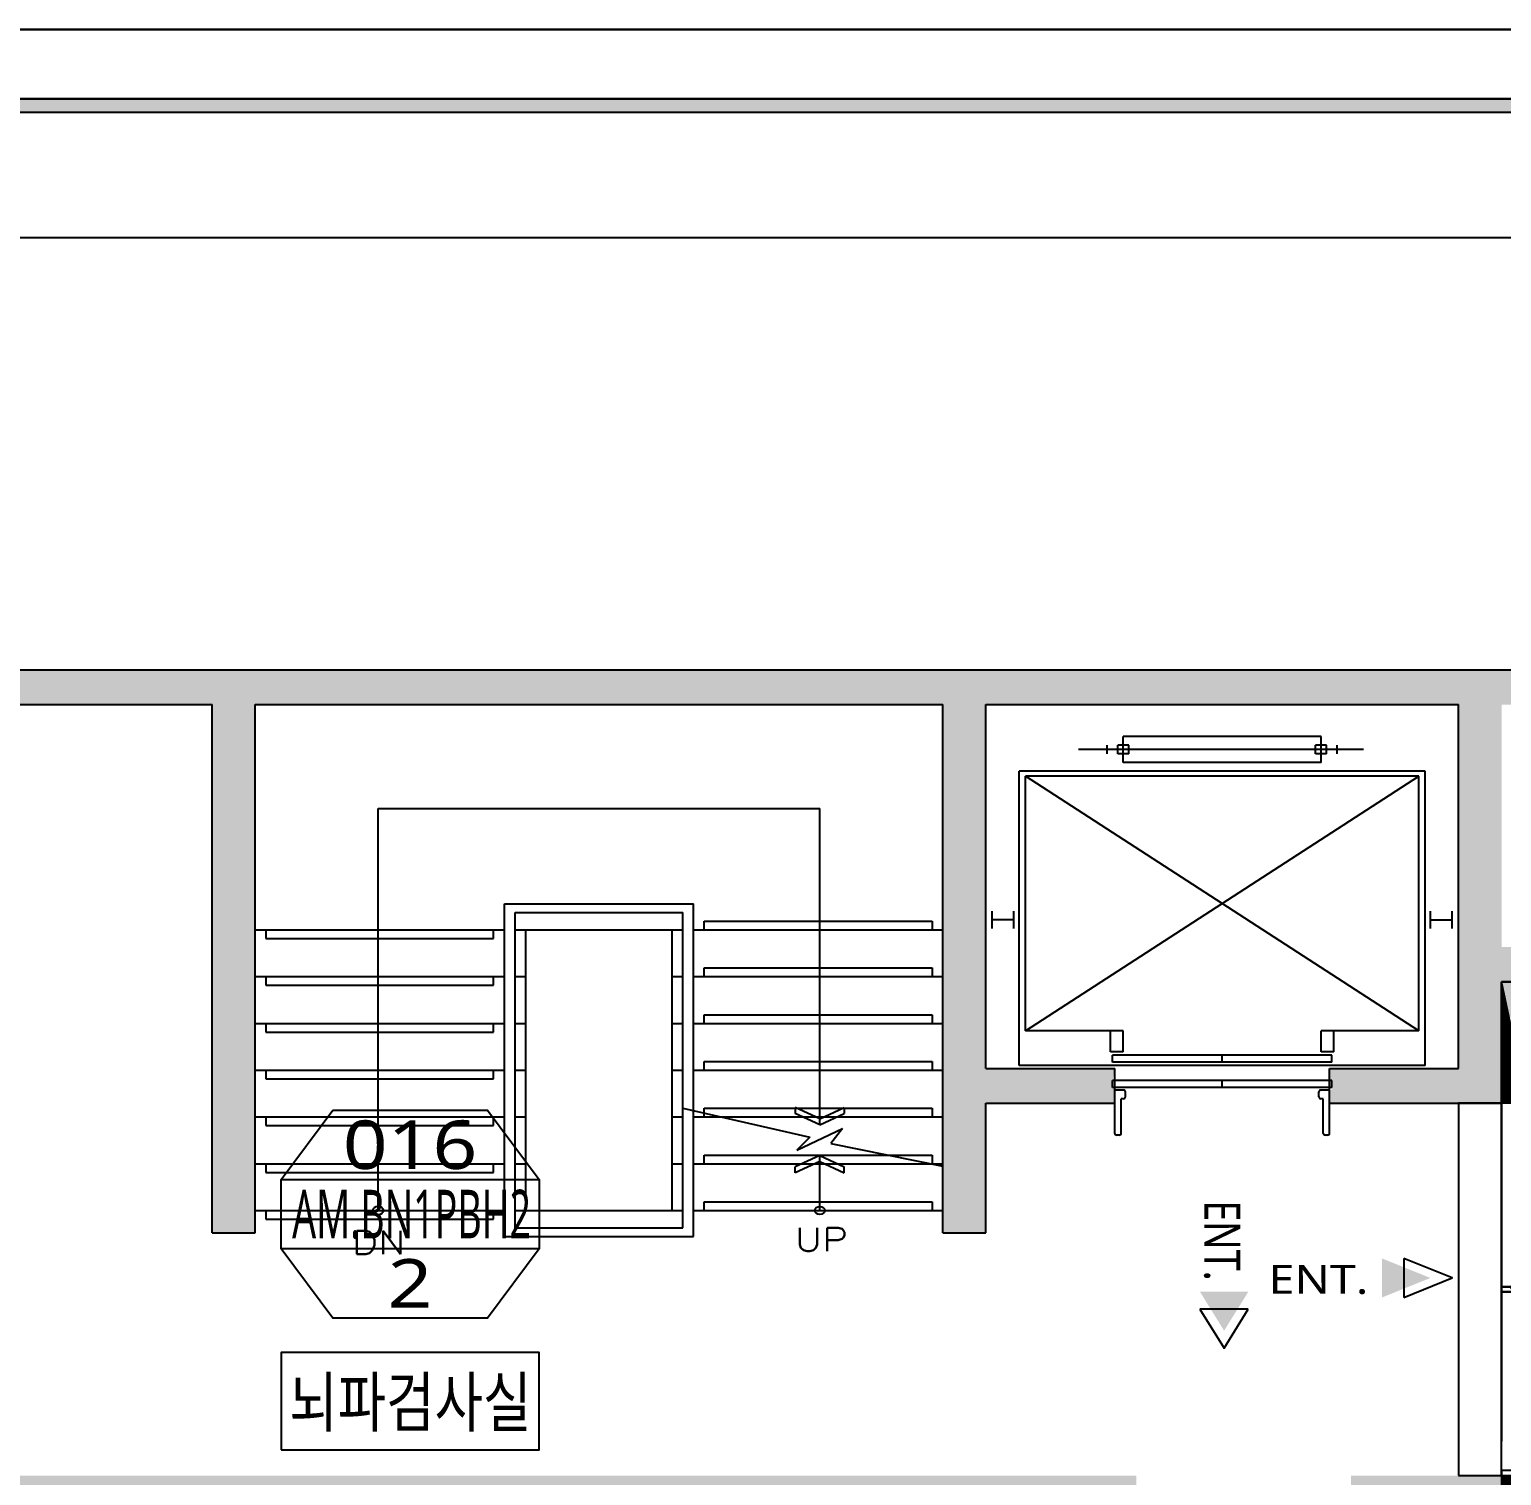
# Model space of a CAD drawing. Extents: x 11551484 to 2613213153046, y -2602833546311 to 14142.
# Drawn here: x 1301397559528 to 1302173404228, y -1300939461272 to -1300177380088 of the extents above; entities that cross this region are included whole.
import ezdxf
from ezdxf.enums import TextEntityAlignment as Align

# ---------------------------------------------------------------- set-up
doc = ezdxf.new("R2010")
doc.units = 0
doc.header["$LTSCALE"] = 1000
doc.header["$MEASUREMENT"] = 0
doc.linetypes.add('DH-HID2', pattern=[1.2000000000000002, 0.8, -0.4])
doc.layers.get('0').update_dxf_attribs({"linetype": 'CONTINUOUS'})
doc.layers.get('DEFPOINTS').update_dxf_attribs({"linetype": 'CONTINUOUS'})
for name, color, linetype in [('03-TEXT', 3, 'CONTINUOUS'), ('1.천장.벽체선(내벽)', 3, 'CONTINUOUS'), ('2CONTINUOUS', 2, 'CONTINUOUS'), ('8.패턴선', 8, 'CONTINUOUS'), ('C-WIN', 4, 'CONTINUOUS'), ('CO-DO-FR', 7, 'CONTINUOUS'), ('CO-DOOR', 8, 'CONTINUOUS'), ('CORE', 7, 'CONTINUOUS'), ('DVM_FLOOR', 2, 'CONTINUOUS'), ('DVM_INOUT_MARK', 2, 'CONTINUOUS'), ('DVM_INOUT_NAME', 7, 'CONTINUOUS'), ('ELEV', 7, 'CONTINUOUS'), ('F-SYM', 7, 'CONTINUOUS'), ('FINISH', 6, 'CONTINUOUS'), ('FORM(YOURNAME)-11', 1, 'CONTINUOUS'), ('wall', 3, 'CONTINUOUS')]:
    doc.layers.add(name, color=color, linetype=linetype)
doc.styles.add('DVM_DEFAULT', font='malgun.ttf')
doc.styles.add('ROMANS', font='romans')
doc.styles.add('YOURNAME', font='HY울릉도M.TTF')
doc.styles.add('맑은 고딕', font='malgun.ttf')

# ---------------------------------------------------------------- blocks, each defined once
blk = doc.blocks.new('FORM-PLAN')
at = {"layer": 'FORM(YOURNAME)-11'}
h = blk.add_hatch(color=256, dxfattribs=at)
h.dxf.hatch_style = 1
h.paths.add_polyline_path([(-71444.19472955167, 55115.20299354196), (10555.80527044833, 55115.20299354196), (10555.80527044833, 54915.20299354196), (-71444.19472955167, 54915.20299354196)])
h.paths.add_polyline_path([(-71444.19472955167, -2084.797006458044), (10555.80527044833, -2084.797006458044), (10555.80527044833, -2284.797006458044), (-71444.19472955167, -2284.797006458044)])
at = {"layer": 'DEFPOINTS', "color": 158}
blk.add_lwpolyline([(-71444.19472955167, -2284.797006458044), (10555.80527044833, -2284.797006458044), (10555.80527044833, 55115.20299354196), (-71444.19472955167, 55115.20299354196)], close=True, dxfattribs=at)
at = {"layer": 'DEFPOINTS'}
blk.add_lwpolyline([(-69444.19472955167, 53115.20299354196), (-64.19472955167294, 53115.20299354196), (-64.19472955167294, 1215.202993541956), (-69444.19472955167, 1215.202993541956)], close=True, dxfattribs=at)
at = {"layer": 'FORM(YOURNAME)-11', "color": 250}
blk.add_lwpolyline([(-72444.19472955167, -3284.797006458044), (11555.80527044833, -3284.797006458044), (11555.80527044833, 56115.20299354196), (-72444.19472955167, 56115.20299354196)], close=True, dxfattribs=at)
at = {"layer": 'FORM(YOURNAME)-11'}
blk.add_lwpolyline([(-71444.19472955167, 55115.20299354196), (10555.80527044833, 55115.20299354196), (10555.80527044833, 54915.20299354196), (-71444.19472955167, 54915.20299354196)], close=True, dxfattribs=at)
at = {"layer": 'FORM(YOURNAME)-11', "color": 3, "style": 'YOURNAME'}
for tag, height, p in [('1', 450.5000000000001, (9905.305270452052, 18187.70299354196)), ('2', 450.5000000000001, (9905.305270452052, 17544.13156496733)), ('3', 450.5000000000001, (9905.305270452052, 16256.98870782554)), ('4', 450.5000000000001, (9905.305270452052, 14326.27442210913)), ('5', 514.8571428571429, (9905.305270452052, 12009.41727925837)), ('6', 514.8571428571429, (9905.305270452052, 9756.91727925837)), ('7', 514.8571428571429, (9905.305270452052, 7504.41727925837)), ('8', 514.8571428571429, (9905.305270452052, 5251.91727925837)), ('9', 514.8571428571429, (9905.305270452052, 2999.41727925837)), ('10', 514.8571428571429, (5655.016930028796, 811.274422109127)), ('11', 514.8571428571429, (9905.305270452052, 746.9172792583704)), ('12', 514.8571428571429, (5655.016930028796, -1441.225577890873)), ('13', 514.8571428571429, (9905.305270452052, -1441.225577890873))]:
    blk.add_attdef(tag, text='', height=height, dxfattribs=at).set_placement(p, align=Align.MIDDLE_RIGHT)
blk = doc.blocks.new('flooor')
at = {"layer": '8.패턴선', "ltscale": 30}
h = blk.add_hatch(color=256, dxfattribs=at)
h.dxf.hatch_style = 1
h.paths.add_polyline_path([(11507656.7974163, -14172891.8045588), (11491856.7974163, -14172891.8045588), (11491856.7974163, -14188496.8045588), (11492056.79741629, -14188496.8045588), (11492056.7974163, -14187881.8045588), (11492216.7974163, -14187881.8045588), (11492216.7974163, -14187096.8045588), (11492056.7974163, -14187096.8045588), (11492056.7974163, -14177741.8045588), (11494956.7974163, -14177741.8045588), (11494956.7974163, -14177541.8045588), (11492056.7974163, -14177541.8045588), (11492056.7974163, -14173091.8045588), (11494756.7974163, -14173091.8045588), (11494756.79741629, -14176541.8045588), (11494956.79741629, -14176541.8045588), (11494956.7974163, -14173091.8045588), (11500056.79741629, -14173091.8045588), (11500056.7974163, -14176141.8045588), (11500256.7974163, -14176141.8045588), (11500256.79741629, -14173091.8045588), (11503456.79741629, -14173091.8045588), (11503456.7974163, -14176141.8045588), (11503656.7974163, -14176141.8045588), (11503656.7974163, -14175391.8045588), (11504256.7974163, -14175391.80455879), (11504256.7974163, -14175302.32121792), (11504246.7974163, -14175302.32121792), (11504246.7974163, -14175262.32121792), (11504256.7974163, -14175191.8045588), (11503656.79741629, -14175191.8045588), (11503656.7974163, -14173091.8045588), (11505856.7974163, -14173091.8045588), (11505856.7974163, -14175191.8045588), (11505256.7974163, -14175191.8045588), (11505256.7974163, -14175262.32121792), (11505266.7974163, -14175262.32121792), (11505266.7974163, -14175316.8045588), (11505256.7974163, -14175316.8045588), (11505256.7974163, -14175391.8045588), (11506056.79741629, -14175391.8045588), (11506056.7974163, -14174896.8045588), (11509204.79741629, -14174896.8045588), (11509204.79741629, -14174491.8045588), (11506056.7974163, -14174491.8045588), (11506056.7974163, -14173091.8045588), (11507656.7974163, -14173091.8045588)])
h.paths.add_polyline_path([(11499856.7974163, -14177741.8045588), (11504356.7974163, -14177741.8045588), (11504356.7974163, -14177541.8045588), (11499106.7974163, -14177541.8045588), (11499106.7974163, -14177566.8045588), (11499106.7974163, -14177716.8045588), (11499106.7974163, -14177741.8045588), (11499106.7974163, -14177991.8045588), (11499856.7974163, -14177991.8045588)], flags=17)
h.paths.add_polyline_path([(11506136.79741629, -14177541.8045588), (11505856.79741629, -14177541.8045588), (11505356.7974163, -14177541.8045588), (11505356.7974163, -14177741.8045588), (11505356.7974163, -14178051.8045588), (11506136.79741629, -14178051.8045588)], flags=17)
h.paths.add_polyline_path([(11512534.7974163, -14172891.8045588), (11511656.7974163, -14172891.8045588), (11511656.7974163, -14173091.8045588), (11511656.7974163, -14173691.8045588), (11512334.7974163, -14173691.8045588), (11512334.7974163, -14174491.8045588), (11511854.79741629, -14174491.8045588), (11511854.79741629, -14174791.8045588), (11512334.7974163, -14174791.8045588), (11512334.7974163, -14174791.8045588), (11512534.7974163, -14174791.8045588)])
h.paths.add_polyline_path([(11512534.7974163, -14175641.8045588), (11512384.79741628, -14175641.8045588), (11512334.7974163, -14175641.8045588), (11512334.79741629, -14176391.8045588), (11512534.7974163, -14176391.8045588)])
h.paths.add_polyline_path([(11512534.7974163, -14176941.8045588), (11512384.7974163, -14176941.8045588), (11512334.79741629, -14176941.8045588), (11512334.7974163, -14177100.8045588), (11511772.7974163, -14177100.8045588), (11511772.7974163, -14177941.8045588), (11512334.7974163, -14177941.8045588), (11512334.7974163, -14178041.8045588), (11512534.7974163, -14178041.8045588)])
h.paths.add_polyline_path([(11512534.7974163, -14179271.8045588), (11512384.7974163, -14179271.8045588), (11512334.7974163, -14179271.8045588), (11512334.7974163, -14179836.8045588), (11512534.7974163, -14179836.8045588)])
h.paths.add_polyline_path([(11512256.7974163, -14184446.8045588), (11511656.7974163, -14184446.8045588), (11511656.7974163, -14185146.8045588), (11512256.7974163, -14185146.8045588)])
h.paths.add_polyline_path([(11507213.7974163, -14187066.8045588), (11506733.7974163, -14187066.8045588), (11506733.7974163, -14187846.8045588), (11507213.7974163, -14187846.8045588)], flags=17)
h.paths.add_polyline_path([(11499706.7974163, -14186781.8045588), (11499221.7974163, -14186781.8045588), (11499221.7974163, -14187556.8045588), (11499706.7974163, -14187556.8045588)], flags=17)
at = {"layer": '2CONTINUOUS', "ltscale": 30}
for p, q in [((11491856.7974163, -14172891.8045588), (11507656.7974163, -14172891.8045588)), ((11494956.7974163, -14173091.8045588), (11500056.79741629, -14173091.8045588)), ((11500056.7974163, -14176141.8045588), (11500056.79741629, -14173091.8045588)), ((11500256.79741629, -14173091.8045588), (11503456.79741629, -14173091.8045588)), ((11500256.7974163, -14176141.8045588), (11500256.79741629, -14173091.8045588)), ((11503456.7974163, -14176141.8045588), (11503456.79741629, -14173091.8045588)), ((11503656.7974163, -14173091.8045588), (11505856.7974163, -14173091.8045588)), ((11503656.79741629, -14175191.8045588), (11503656.7974163, -14173091.8045588)), ((11505856.7974163, -14175191.8045588), (11505856.7974163, -14173091.8045588)), ((11506056.79741629, -14175391.8045588), (11506056.79741629, -14174896.8045588)), ((11503656.7974163, -14175191.8045588), (11504256.7974163, -14175191.8045588)), ((11504256.7974163, -14175391.8045588), (11504256.7974163, -14175191.8045588)), ((11505256.7974163, -14175191.8045588), (11505856.79741629, -14175191.8045588)), ((11505256.7974163, -14175391.8045588), (11505256.7974163, -14175191.8045588)), ((11503656.7974163, -14176141.8045588), (11503656.7974163, -14175391.8045588)), ((11503656.79741629, -14175391.8045588), (11504256.7974163, -14175391.80455879)), ((11505256.7974163, -14175391.8045588), (11506056.7974163, -14175391.8045588)), ((11500056.7974163, -14176141.8045588), (11500256.7974163, -14176141.8045588)), ((11503456.7974163, -14176141.8045588), (11503656.7974163, -14176141.8045588))]:
    blk.add_line(p, q, dxfattribs=at)
at = {"layer": 'C-WIN', "ltscale": 30}
blk.add_lwpolyline([(11505856.79741629, -14177541.8045588), (11506056.7974163, -14177541.8045588), (11506056.7974163, -14175391.8045588), (11505856.79741629, -14175391.8045588)], close=True, dxfattribs=at)
at = {"layer": 'CORE', "color": 1}
for p, q in [((11500829.29741629, -14176011.8045588), (11500829.29741629, -14173691.8045588)), ((11500829.29741629, -14174391.8045588), (11500829.29741629, -14173691.8045588)), ((11500829.29741629, -14173691.8045588), (11502884.29741629, -14173691.8045588)), ((11502884.29741629, -14175518.46128545), (11502884.29741629, -14173691.8045588)), ((11502346.79741629, -14174341.8045588), (11503406.79741629, -14174341.8045588)), ((11502346.79741629, -14174391.8045588), (11502346.79741629, -14174341.8045588)), ((11503406.79741629, -14174341.8045588), (11503406.79741629, -14174391.8045588)), ((11500306.79741629, -14174391.8045588), (11500306.79741629, -14174441.8045588)), ((11501366.79741629, -14174441.8045588), (11501366.79741629, -14174391.8045588)), ((11500306.79741629, -14174441.8045588), (11501366.79741629, -14174441.8045588)), ((11502346.79741629, -14174611.8045588), (11503406.79741629, -14174611.8045588)), ((11502346.79741629, -14174661.8045588), (11502346.79741629, -14174611.8045588)), ((11503406.79741629, -14174611.8045588), (11503406.79741629, -14174661.8045588)), ((11500306.79741629, -14174661.8045588), (11500306.79741629, -14174711.8045588)), ((11501366.79741629, -14174711.8045588), (11501366.79741629, -14174661.8045588)), ((11500306.79741629, -14174711.8045588), (11501366.79741629, -14174711.8045588)), ((11502346.79741629, -14174881.8045588), (11503406.79741629, -14174881.8045588)), ((11502346.79741629, -14174931.8045588), (11502346.79741629, -14174881.8045588)), ((11503406.79741629, -14174881.8045588), (11503406.79741629, -14174931.8045588)), ((11500306.79741629, -14174931.8045588), (11500306.79741629, -14174981.8045588)), ((11501366.79741629, -14174981.8045588), (11501366.79741629, -14174931.8045588)), ((11500306.79741629, -14174981.8045588), (11501366.79741629, -14174981.8045588)), ((11502346.79741629, -14175151.8045588), (11503406.79741629, -14175151.8045588)), ((11502346.79741629, -14175201.8045588), (11502346.79741629, -14175151.8045588)), ((11503406.79741629, -14175151.8045588), (11503406.79741629, -14175201.8045588)), ((11500306.79741629, -14175201.8045588), (11500306.79741629, -14175251.8045588)), ((11500306.79741629, -14175251.8045588), (11501366.79741629, -14175251.8045588)), ((11501366.79741629, -14175251.8045588), (11501366.79741629, -14175201.8045588)), ((11502246.79741629, -14175422.26366562), (11502837.61740422, -14175588.55781804)), ((11502346.79741629, -14175421.8045588), (11503406.79741629, -14175421.8045588)), ((11502346.79741629, -14175471.8045588), (11502346.79741629, -14175421.8045588)), ((11503406.79741629, -14175421.8045588), (11503406.79741629, -14175471.8045588)), ((11500306.79741629, -14175471.8045588), (11500306.79741629, -14175521.8045588)), ((11500306.79741629, -14175521.8045588), (11501366.79741629, -14175521.8045588)), ((11501366.79741629, -14175521.8045588), (11501366.79741629, -14175471.8045588)), ((11502777.79074839, -14175664.39549781), (11502990.8040842, -14175538.05601072)), ((11502837.61740422, -14175588.55781804), (11502777.79074839, -14175664.39549781)), ((11502990.8040842, -14175538.05601072), (11502935.57840454, -14175624.91440809)), ((11502935.57840454, -14175624.91440809), (11503456.79741629, -14175756.81555756)), ((11502346.79741629, -14175691.8045588), (11503406.79741629, -14175691.8045588)), ((11502346.79741629, -14175741.8045588), (11502346.79741629, -14175691.8045588)), ((11502884.29741629, -14176011.8045588), (11502884.29741629, -14175694.37464049)), ((11503406.79741629, -14175691.8045588), (11503406.79741629, -14175741.8045588)), ((11500306.79741629, -14175741.8045588), (11500306.79741629, -14175791.8045588)), ((11500306.79741629, -14175791.8045588), (11501366.79741629, -14175791.8045588)), ((11501366.79741629, -14175791.8045588), (11501366.79741629, -14175741.8045588)), ((11502346.79741629, -14175961.8045588), (11503406.79741629, -14175961.8045588)), ((11502346.79741629, -14176011.8045588), (11502346.79741629, -14175961.8045588)), ((11503406.79741629, -14175961.8045588), (11503406.79741629, -14176011.8045588)), ((11500306.79741629, -14176011.8045588), (11500306.79741629, -14176061.8045588)), ((11500306.79741629, -14176061.8045588), (11501366.79741629, -14176061.8045588)), ((11501366.79741629, -14176061.8045588), (11501366.79741629, -14176011.8045588))]:
    blk.add_line(p, q, dxfattribs=at)
at = {"layer": 'CORE'}
for p, q in [((11501416.79741629, -14176161.8045588), (11501416.79741629, -14174241.8045588)), ((11501416.79741629, -14174241.8045588), (11502296.79741629, -14174241.8045588)), ((11501466.79741629, -14176111.8045588), (11501466.79741629, -14174291.8045588)), ((11501466.79741629, -14174291.8045588), (11502246.79741629, -14174291.8045588)), ((11502246.79741629, -14176111.8045588), (11502246.79741629, -14174291.8045588)), ((11502296.79741629, -14176161.8045588), (11502296.79741629, -14174241.8045588)), ((11500256.79741629, -14174391.8045588), (11501416.79741629, -14174391.8045588)), ((11501466.79741629, -14174391.8045588), (11502246.79741629, -14174391.8045588)), ((11501516.79741629, -14176011.8045588), (11501516.79741629, -14174391.8045588)), ((11502196.79741629, -14176011.8045588), (11502196.79741629, -14174391.8045588)), ((11502296.79741629, -14174391.8045588), (11503456.79741629, -14174391.8045588)), ((11500256.79741629, -14174661.8045588), (11501416.79741629, -14174661.8045588)), ((11501466.79741629, -14174661.8045588), (11501516.79741629, -14174661.8045588)), ((11502196.79741629, -14174661.8045588), (11502246.79741629, -14174661.8045588)), ((11502296.79741629, -14174661.8045588), (11503456.79741629, -14174661.8045588)), ((11500256.79741629, -14174931.8045588), (11501416.79741629, -14174931.8045588)), ((11501466.79741629, -14174931.8045588), (11501516.79741629, -14174931.8045588)), ((11502196.79741629, -14174931.8045588), (11502246.79741629, -14174931.8045588)), ((11502296.79741629, -14174931.8045588), (11503456.79741629, -14174931.8045588)), ((11500256.79741629, -14175201.8045588), (11501416.79741629, -14175201.8045588)), ((11501466.79741629, -14175201.8045588), (11501516.79741629, -14175201.8045588)), ((11502196.79741629, -14175201.8045588), (11502246.79741629, -14175201.8045588)), ((11502296.79741629, -14175201.8045588), (11503456.79741629, -14175201.8045588)), ((11502884.29741629, -14175483.82026929), (11502770.02012718, -14175417.84224566)), ((11502770.02012718, -14175417.84224566), (11502770.02012718, -14175452.48326181)), ((11502884.29741629, -14175518.46128545), (11502770.02012718, -14175452.48326181)), ((11502884.29741629, -14175483.82026929), (11502998.57470541, -14175417.84224566)), ((11502884.29741629, -14175518.46128545), (11502998.57470541, -14175452.48326181)), ((11502998.57470541, -14175417.84224566), (11502998.57470541, -14175452.48326181)), ((11500256.79741629, -14175471.8045588), (11501416.79741629, -14175471.8045588)), ((11501466.79741629, -14175471.8045588), (11501516.79741629, -14175471.8045588)), ((11502196.79741629, -14175471.8045588), (11502246.79741629, -14175471.8045588)), ((11502296.79741629, -14175471.8045588), (11503456.79741629, -14175471.8045588)), ((11502884.29741629, -14175694.37464049), (11502770.02012718, -14175760.35266412)), ((11502884.29741629, -14175729.01565664), (11502770.02012718, -14175794.99368027)), ((11502884.29741629, -14175694.37464049), (11502998.57470541, -14175760.35266412)), ((11502884.29741629, -14175729.01565664), (11502998.57470541, -14175794.99368027)), ((11500256.79741629, -14175741.8045588), (11501416.79741629, -14175741.8045588)), ((11501466.79741629, -14175741.8045588), (11501516.79741629, -14175741.8045588)), ((11502196.79741629, -14175741.8045588), (11502246.79741629, -14175741.8045588)), ((11502296.79741629, -14175741.8045588), (11503456.79741629, -14175741.8045588)), ((11502770.02012718, -14175794.99368027), (11502770.02012718, -14175760.35266412)), ((11502998.57470541, -14175794.99368027), (11502998.57470541, -14175760.35266412)), ((11500256.79741629, -14176011.8045588), (11501416.79741629, -14176011.8045588)), ((11501466.79741629, -14176011.8045588), (11502246.79741629, -14176011.8045588)), ((11501466.79741629, -14176011.8045588), (11501516.79741629, -14176011.8045588)), ((11502196.79741629, -14176011.8045588), (11502246.79741629, -14176011.8045588)), ((11502296.79741629, -14176011.8045588), (11503456.79741629, -14176011.8045588)), ((11501466.79741629, -14176111.8045588), (11502246.79741629, -14176111.8045588)), ((11501416.79741629, -14176161.8045588), (11502296.79741629, -14176161.8045588))]:
    blk.add_line(p, q, dxfattribs=at)
for centre, radius in [((11500829.29741629, -14176011.8045588), 24.43533115162571), ((11502884.29741629, -14176011.8045588), 23.23535435991818)]:
    blk.add_circle(centre, radius, dxfattribs=at)
at = {"layer": 'ELEV'}
for p, q in [((11504221.7974163, -14173375.67898737), (11504221.7974163, -14173325.67898737)), ((11504321.7974163, -14173325.67898737), (11504271.7974163, -14173325.67898737)), ((11504271.7974163, -14173375.67898737), (11504271.7974163, -14173325.67898737)), ((11505216.7974163, -14173275.67898737), (11504296.7974163, -14173275.67898737)), ((11504296.7974163, -14173425.67898737), (11504296.7974163, -14173275.67898737)), ((11504321.7974163, -14173375.67898737), (11504321.7974163, -14173325.67898737)), ((11505241.7974163, -14173325.67898737), (11505191.7974163, -14173325.67898737)), ((11505191.7974163, -14173375.67898737), (11505191.7974163, -14173325.67898737)), ((11505216.7974163, -14173425.67898737), (11505216.7974163, -14173275.67898737)), ((11505241.7974163, -14173375.67898737), (11505241.7974163, -14173325.67898737)), ((11505291.7974163, -14173375.67898737), (11505291.7974163, -14173325.67898737)), ((11505414.76014337, -14173350.67898737), (11504088.54273179, -14173350.67898737)), ((11504321.7974163, -14173375.67898737), (11504271.7974163, -14173375.67898737)), ((11505241.7974163, -14173375.67898737), (11505191.7974163, -14173375.67898737)), ((11505216.7974163, -14173425.67898737), (11504296.7974163, -14173425.67898737)), ((11503811.7974163, -14175175.67898737), (11503811.7974163, -14173475.67898737)), ((11505701.7974163, -14173475.67898737), (11503811.7974163, -14173475.67898737)), ((11503841.7974163, -14174975.67898737), (11505671.7974163, -14173505.67898737)), ((11505671.7974163, -14174975.67898737), (11503841.7974163, -14173505.67898737)), ((11503841.7974163, -14174975.67898737), (11503841.7974163, -14173505.67898737)), ((11505671.7974163, -14173505.67898737), (11503841.7974163, -14173505.67898737)), ((11505671.7974163, -14174975.67898737), (11505671.7974163, -14173505.67898737)), ((11505701.7974163, -14175175.67898737), (11505701.7974163, -14173475.67898737)), ((11503686.7974163, -14174384.67898737), (11503686.7974163, -14174284.67898737)), ((11503786.7974163, -14174384.67898737), (11503786.7974163, -14174284.67898737)), ((11505726.7974163, -14174384.67898737), (11505726.7974163, -14174284.67898737)), ((11505826.7974163, -14174384.67898737), (11505826.7974163, -14174284.67898737)), ((11503786.7974163, -14174334.67898737), (11503686.7974163, -14174334.67898737)), ((11505726.7974163, -14174334.67898737), (11505826.7974163, -14174334.67898737)), ((11504296.7974163, -14174975.67898737), (11503841.7974163, -14174975.67898737)), ((11504236.7974163, -14175095.67898737), (11504236.7974163, -14174975.67898737)), ((11504296.7974163, -14175095.67898737), (11504296.7974163, -14174975.67898737)), ((11505671.7974163, -14174975.67898737), (11505216.7974163, -14174975.67898737)), ((11505216.7974163, -14175095.67898737), (11505216.7974163, -14174975.67898737)), ((11505276.7974163, -14175095.67898737), (11505276.7974163, -14174975.67898737)), ((11504296.7974163, -14175095.67898737), (11504236.7974163, -14175095.67898737)), ((11505266.7974163, -14175115.67898737), (11504246.7974163, -14175115.67898737)), ((11504246.7974163, -14175155.67898737), (11504246.7974163, -14175115.67898737)), ((11504756.7974163, -14175155.67898737), (11504756.7974163, -14175115.67898737)), ((11505276.7974163, -14175095.67898737), (11505216.7974163, -14175095.67898737)), ((11505266.7974163, -14175155.67898737), (11505266.7974163, -14175115.67898737)), ((11505701.7974163, -14175175.67898737), (11503811.7974163, -14175175.67898737)), ((11505266.7974163, -14175155.67898737), (11504246.7974163, -14175155.67898737)), ((11505266.7974163, -14175262.32121792), (11504246.7974163, -14175262.32121792)), ((11504246.7974163, -14175302.32121792), (11504246.7974163, -14175262.32121792)), ((11505266.7974163, -14175302.32121792), (11504246.7974163, -14175302.32121792)), ((11504296.7974163, -14175316.8045588), (11504256.7974163, -14175316.8045588)), ((11504256.7974163, -14175566.8045588), (11504256.7974163, -14175316.8045588)), ((11504756.7974163, -14175302.32121792), (11504756.7974163, -14175262.32121792)), ((11505256.7974163, -14175316.8045588), (11505216.7974163, -14175316.8045588)), ((11505256.7974163, -14175566.8045588), (11505256.7974163, -14175316.8045588)), ((11505266.7974163, -14175302.32121792), (11505266.7974163, -14175262.32121792)), ((11504296.7974163, -14175366.8045588), (11504286.7974163, -14175366.8045588)), ((11504286.7974163, -14175566.8045588), (11504286.7974163, -14175366.8045588)), ((11504306.7974163, -14175356.8045588), (11504306.7974163, -14175326.8045588)), ((11505206.7974163, -14175356.8045588), (11505206.7974163, -14175326.8045588)), ((11505226.7974163, -14175366.8045588), (11505216.7974163, -14175366.8045588)), ((11505226.7974163, -14175566.8045588), (11505226.7974163, -14175366.8045588)), ((11504276.7974163, -14175576.8045588), (11504266.7974163, -14175576.8045588)), ((11505246.7974163, -14175576.8045588), (11505236.7974163, -14175576.8045588))]:
    blk.add_line(p, q, dxfattribs=at)
for centre, start, end in [((11504296.7974163, -14175326.8045588), 0, 90), ((11505216.7974163, -14175326.8045588), 90, 180), ((11504296.7974163, -14175356.8045588), 270, 0), ((11505216.7974163, -14175356.8045588), 180, 270), ((11504266.7974163, -14175566.8045588), 180, 270), ((11504276.7974163, -14175566.8045588), 270, 0), ((11505236.7974163, -14175566.8045588), 180, 270), ((11505246.7974163, -14175566.8045588), 270, 0)]:
    blk.add_arc(centre, 10, start, end, dxfattribs=at)
at = {"layer": 'CORE', "color": 2, "style": 'ROMANS'}
for s, p in [('DN', (11500832.09260231, -14176264.15365266)), ('UP', (11502892.44159485, -14176247.15637866))]:
    blk.add_text(s, height=135, dxfattribs=at).set_placement(p, align=Align.CENTER)
blk = doc.blocks.new('DVM_BACKGROUND')
at = {"layer": '03-TEXT'}
h = blk.add_hatch(color=10, dxfattribs=at)
h.dxf.hatch_style = 1
h.paths.add_polyline_path([(11496345.29298677, -14246719.47317532), (11496345.29298677, -14246944.47317532), (11496570.29298677, -14246831.97317532)])
h = blk.add_hatch(color=10, dxfattribs=at)
h.dxf.hatch_style = 1
h.paths.add_polyline_path([(11495722.83403112, -14246911.59721385), (11495497.83403112, -14246911.59721385), (11495610.33403112, -14247136.59721385)])
at = {"layer": '1.천장.벽체선(내벽)', "ltscale": 30}
h = blk.add_hatch(dxfattribs=at)
h.set_pattern_fill('_USER', color=256, scale=50, angle=45, pattern_type=0)
h.set_pattern_definition([(45, (-34694.73136349209, 2961.992594549432), (-35.35533905932738, 35.35533905932738), [])])
h.paths.add_polyline_path([(11496901.33441697, -14245122.45241225), (11497021.33441697, -14245122.45241225), (11497021.33441697, -14245822.45241224), (11496901.33441697, -14245822.45241224)])
at = {"layer": 'wall', "ltscale": 10}
h = blk.add_hatch(dxfattribs=at)
h.set_pattern_fill('_USER', color=256, scale=50, angle=45, pattern_type=0)
h.set_pattern_definition([(45, (-34694.73136349209, 110.6576521303505), (-35.35533905932738, 35.35533905932738), [])])
h.paths.add_polyline_path([(11496901.33441697, -14249072.45241224), (11503179.33441697, -14249072.45241224), (11503179.33441697, -14248972.45241224), (11497001.33441697, -14248972.45241224), (11497001.33441697, -14247972.45241224), (11496901.33441697, -14247972.45241224), (11496901.33441697, -14248372.45241224)])
at = {"layer": '03-TEXT', "color": 10, "elevation": -4.656612873077393e-10}
for points in [[(11496446.25835382, -14246719.47317532), (11496446.25835382, -14246944.47317532)], [(11496446.25835382, -14246944.47317532), (11496671.25835382, -14246831.97317532), (11496446.25835382, -14246719.47317532)], [(11495722.83403112, -14247012.5625809), (11495497.83403112, -14247012.5625809)], [(11495497.83403112, -14247012.5625809), (11495610.33403112, -14247237.5625809), (11495722.83403112, -14247012.5625809)]]:
    blk.add_lwpolyline(points, dxfattribs=at)
at = {"layer": '1.천장.벽체선(내벽)', "ltscale": 30}
blk.add_lwpolyline([(11496901.33441697, -14245122.45241225), (11497021.33441697, -14245122.45241225), (11497021.33441697, -14245822.45241224), (11496901.33441697, -14245822.45241224), (11496901.33441697, -14245122.45241225)], dxfattribs=at)
at = {"layer": 'CO-DO-FR', "color": 251}
blk.add_lwpolyline([(11497001.33441697, -14246912.45241224), (11497001.33441698, -14245822.45241224), (11496901.33441698, -14245822.45241224), (11496901.33441697, -14246912.45241224)], close=True, dxfattribs=at)
at = {"layer": 'CO-DO-FR'}
for points in [[(11497001.33441697, -14246882.45241224), (11497001.33441697, -14246912.45241224), (11496901.33441697, -14246912.45241224), (11496901.33441697, -14246882.45241224), (11496946.33441697, -14246882.45241224), (11496946.33441697, -14246892.45241224), (11496956.33441697, -14246892.45241224), (11496956.33441697, -14246882.45241224), (11497001.33441697, -14246882.45241224)], [(11497001.33441697, -14247972.45241224), (11497001.33441697, -14247942.45241224), (11496901.33441697, -14247942.45241224), (11496901.33441697, -14247972.45241224)]]:
    blk.add_lwpolyline(points, close=True, dxfattribs=at)
at = {"layer": 'CO-DOOR', "color": 251, "linetype": 'DH-HID2'}
blk.add_lwpolyline([(11497001.33441697, -14247972.45241224), (11497001.33441697, -14246882.45241224), (11496901.33441697, -14246882.45241224), (11496901.33441697, -14247972.45241224)], close=True, dxfattribs=at)
at = {"layer": 'FINISH', "color": 8, "ltscale": 10}
for points in [[(11496901.33441697, -14245122.45241224), (11496901.33441697, -14245372.45241224)], [(11499723.33441697, -14245372.45241224), (11502901.33441697, -14245372.45241224), (11502901.33441697, -14245122.45241224), (11496901.33441697, -14245122.45241224)]]:
    blk.add_lwpolyline(points, dxfattribs=at)
blk.add_blockref('flooor', (-9155.462999323383, -70430.64785344526))
at = {"layer": 'F-SYM', "xscale": 0.4, "yscale": 0.4, "zscale": 0.4}
blk.add_blockref('FORM-PLAN', (11506412.67789182, -14262072.08119742), dxfattribs=at)
at = {"layer": '03-TEXT', "color": 10, "style": '맑은 고딕'}
blk.add_text('ENT.', height=166.6666666666667, rotation=270, dxfattribs=at).set_placement((11495685.67969106, -14246383.32793981), align=Align.TOP_LEFT)
blk.add_text('ENT.', height=166.6666666666667, dxfattribs=at).set_placement((11495817.02371273, -14246756.62751538), align=Align.TOP_LEFT)
blk = doc.blocks.new('CAD_INOUT_MARK')
at = {"layer": 'DVM_INOUT_MARK', "color": 0}
for p, q in [((-599.9999999999999, 1560), (600.0000000000001, 1560)), ((600.0000000000001, 1160), (-599.9999999999999, 1160))]:
    blk.add_line(p, q, dxfattribs=at)
blk.add_lwpolyline([(-359.9999999999999, 1960), (360.0000000000001, 1960), (600.0000000000001, 1560), (600.0000000000001, 1160), (360.0000000000001, 760), (-359.9999999999999, 760), (-599.9999999999999, 1160), (-599.9999999999999, 1560), (-359.9999999999999, 1960)], dxfattribs=at)
at = {"layer": 'DVM_INOUT_NAME'}
blk.add_lwpolyline([(-600.0000000000001, 0), (600.0000000000001, 0), (600.0000000000001, 560), (-599.9999999999999, 560)], close=True, dxfattribs=at)
at = {"layer": 'DVM_INOUT_MARK', "color": 0, "style": 'DVM_DEFAULT'}
for tag, p in [('CAP', (1.13686837721616e-13, 1760)), ('NO', (1.13686837721616e-13, 960))]:
    blk.add_attdef(tag, text='', height=280, dxfattribs=at).set_placement(p, align=Align.MIDDLE_CENTER)
for tag, width, p, p2 in [('MNAME', 0.7558822352320673, (-548.7988535134209, 1220.153080555165), (562.6355961715562, 1220.153080555165)), ('QTY', 0.5206920544126254, (709.7381695025651, 1220.153080555165), (1089.178354915157, 1220.153080555165))]:
    blk.add_attdef(tag, text='', height=280, dxfattribs=dict(at, width=width)).set_placement(p, p2, align=Align.FIT)
at = {"layer": 'DVM_INOUT_NAME', "style": 'DVM_DEFAULT', "width": 0.9244826079123404}
blk.add_attdef('INAME', text='', height=280, dxfattribs=at).set_placement((-561.8401648642675, 134.0175971746776), (564.4961863789331, 134.0175971746776), align=Align.FIT)
blk = doc.blocks.new('260514_슬하신경정신과의원(에어컨 오봉수)')
at = {"layer": 'DVM_FLOOR'}
blk.add_lwpolyline([(11477435, -14239626), (11511035, -14239626), (11511035, -14263386), (11477435, -14263386)], close=True, dxfattribs=at)
blk.add_blockref('DVM_BACKGROUND', (0, 0))
at = {"layer": 'DVM_INOUT_MARK'}
ref = blk.add_blockref('CAD_INOUT_MARK', (11491822.50702882, -14247823.12733323), dxfattribs=at)
ref.add_attrib('CAP', '016', dxfattribs={"color": 0, "height": 280, "style": 'DVM_DEFAULT'}).set_placement((11491822.50702882, -14246063.12733323), align=Align.MIDDLE_CENTER)
ref.add_attrib('MNAME', 'AM.BN1PBH2', dxfattribs={"color": 0, "height": 280, "style": 'DVM_DEFAULT', "width": 0.4660024358852995}).set_placement((11491273.70817531, -14246602.97425268), (11492385.14262499, -14246602.97425268), align=Align.FIT)
ref.add_attrib('NO', '2', dxfattribs={"color": 0, "height": 280, "style": 'DVM_DEFAULT'}).set_placement((11491822.50702882, -14246863.12733323), align=Align.MIDDLE_CENTER)
ref.add_attrib('INAME', '뇌파검사실', dxfattribs={"layer": 'DVM_INOUT_NAME', "height": 280, "style": 'DVM_DEFAULT', "width": 0.5783795579972163}).set_placement((11491260.66686395, -14247689.10973606), (11492387.0032152, -14247689.10973606), align=Align.FIT)

msp = doc.modelspace()

# ---------------------------------------------------------------- block references
at = {"layer": 'wall', "ltscale": 10, "xscale": 113262, "yscale": 91306, "zscale": 113262}
msp.add_blockref('260514_슬하신경정신과의원(에어컨 오봉수)', (11365289, -14088532), dxfattribs=at)

doc.saveas('drawing.dxf')
